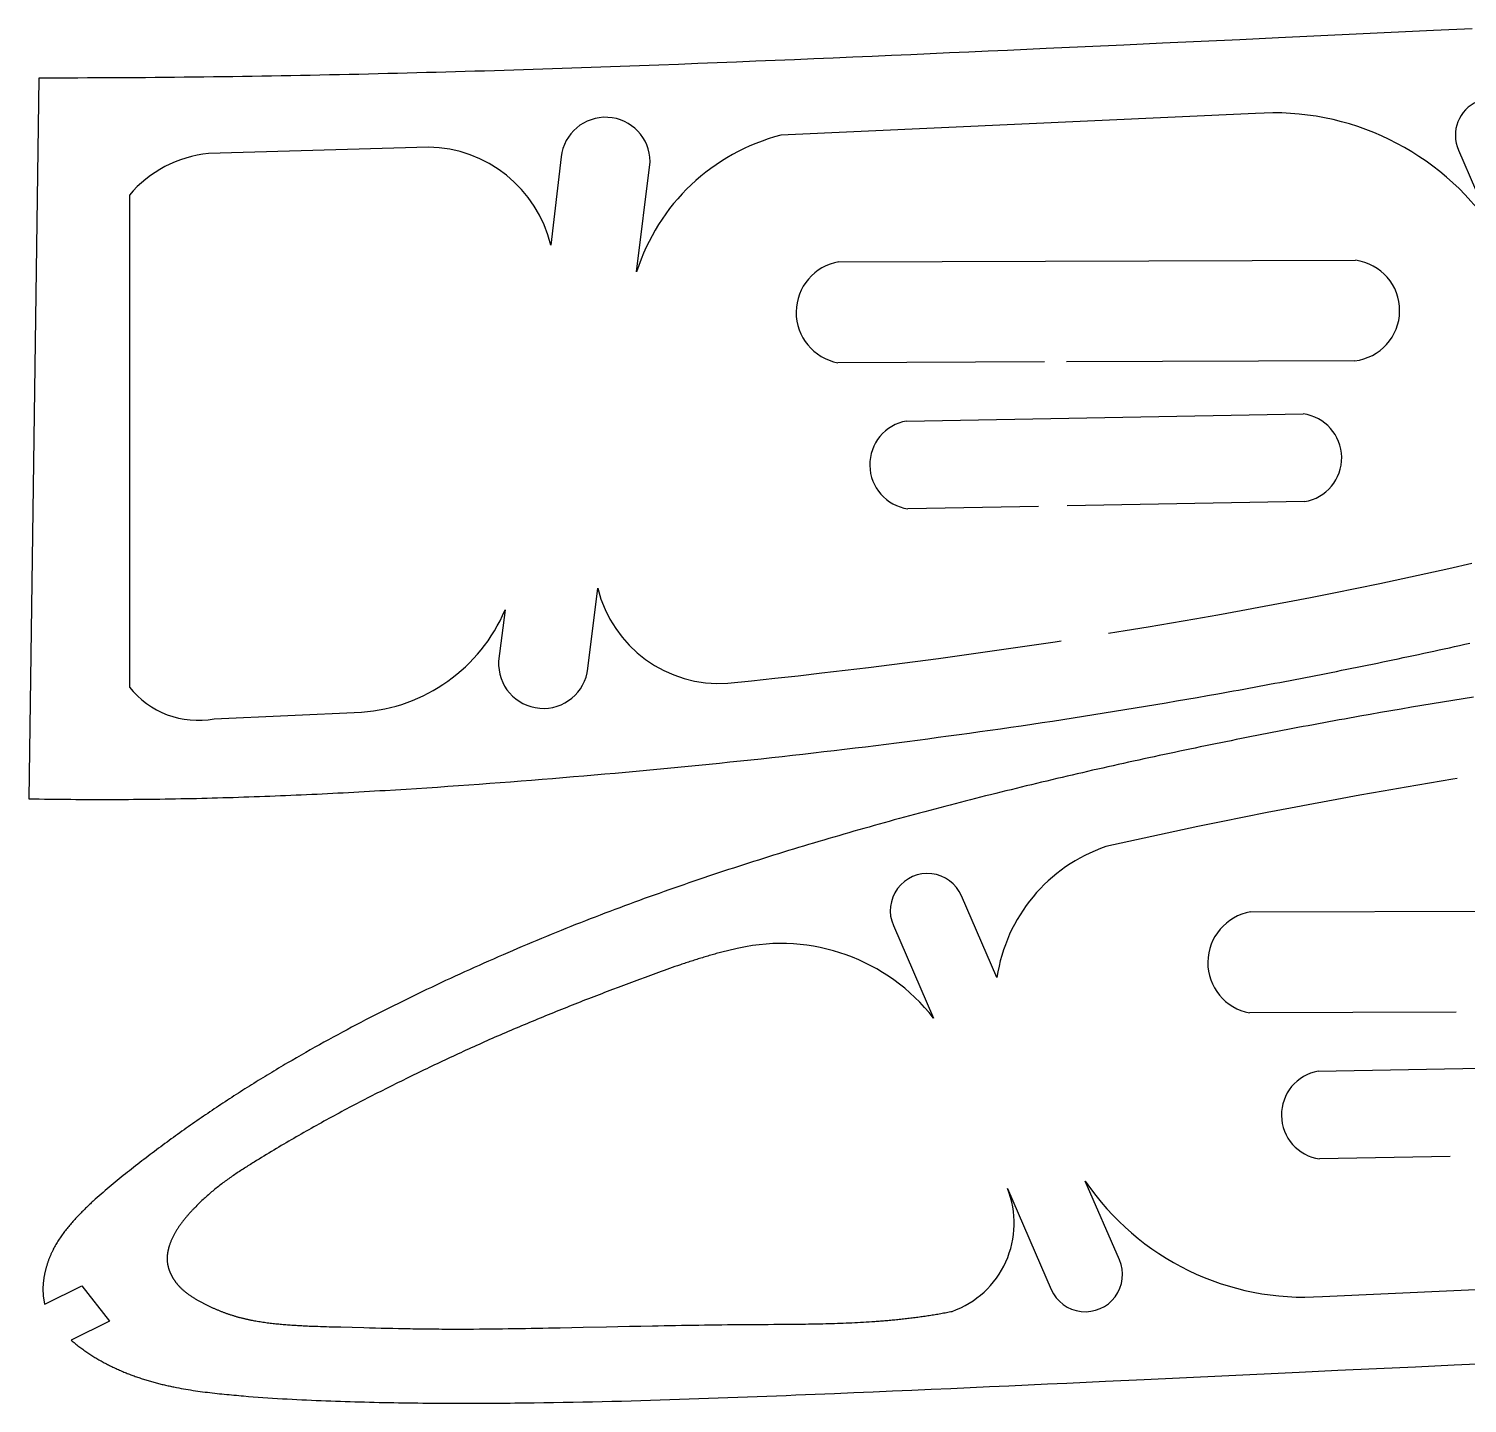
# Model space of a CAD drawing. Header units: millimetres. Extents: x 106 to 1096, y 85 to 181.
# Drawn here: x 774.5 to 871.3, y 85.2 to 177.6 of the extents above; entities that cross this region are included whole.
import ezdxf

# ---------------------------------------------------------------- set-up
doc = ezdxf.new("R2010")
doc.units = ezdxf.units.MM

msp = doc.modelspace()

# ---------------------------------------------------------------- linework, layer by layer
at = {"color": 40, "true_color": 0xffa600}
for p, q in [((829.031, 161.939), (863.789, 162.041)), ((842.867, 155.201), (828.965, 155.146)), ((863.723, 155.283), (844.337, 155.207)), ((833.583, 151.227), (860.263, 151.711)), ((842.443, 145.487), (833.673, 145.328)), ((860.354, 145.812), (844.393, 145.523)), ((856.725, 118.204), (891.482, 118.306)), ((870.561, 111.466), (856.658, 111.412)), ((861.276, 107.492), (887.957, 107.977)), ((870.137, 101.753), (861.367, 101.593))]:
    msp.add_line(p, q, dxfattribs=at)
at = {"color": 40, "linetype": 'Continuous', "lineweight": 25, "true_color": 0xffa600}
for points in [[(871.633, 177.616), (869.028, 177.493), (863.818, 177.248), (858.609, 177.002), (856.004, 176.88), (853.399, 176.759), (850.794, 176.638), (848.189, 176.517), (845.584, 176.398), (842.979, 176.279), (840.373, 176.161), (839.071, 176.102), (837.768, 176.044), (836.466, 175.986), (835.163, 175.928), (833.86, 175.871), (832.558, 175.814), (831.255, 175.757), (829.952, 175.701), (828.649, 175.645), (827.347, 175.59), (826.044, 175.536), (824.741, 175.482), (823.438, 175.428), (822.135, 175.376), (820.832, 175.324), (819.529, 175.273), (818.226, 175.223), (816.923, 175.173), (815.62, 175.125), (814.317, 175.077), (813.014, 175.031), (811.711, 174.985), (810.408, 174.941), (809.756, 174.919), (809.105, 174.898), (808.453, 174.876), (807.802, 174.855), (807.15, 174.835), (806.498, 174.814), (805.847, 174.794), (805.195, 174.775), (804.544, 174.755), (803.892, 174.736), (803.24, 174.718), (802.589, 174.699), (801.937, 174.681), (801.285, 174.664), (800.634, 174.646), (799.982, 174.629), (799.33, 174.613), (798.678, 174.596), (798.027, 174.581), (797.375, 174.565), (796.723, 174.55), (796.071, 174.535), (795.42, 174.521), (794.768, 174.507), (794.116, 174.494), (793.464, 174.48), (792.812, 174.468), (792.161, 174.455), (791.509, 174.444), (790.857, 174.432), (790.205, 174.421), (789.553, 174.411), (788.901, 174.401), (788.25, 174.391), (787.598, 174.382), (786.946, 174.373), (786.294, 174.365), (785.642, 174.357), (784.99, 174.35), (784.338, 174.343), (783.686, 174.337), (783.034, 174.331), (782.382, 174.326), (781.73, 174.321), (781.078, 174.317), (780.426, 174.313), (779.774, 174.31), (779.122, 174.307), (778.47, 174.305), (777.818, 174.303), (777.166, 174.302), (776.514, 174.301), (775.862, 174.301), (775.21, 174.302), (774.526, 125.822), (774.879, 125.815), (775.232, 125.809), (775.584, 125.803), (775.937, 125.798), (776.29, 125.794), (776.643, 125.789), (776.996, 125.786), (777.349, 125.783), (777.701, 125.78), (778.054, 125.778), (778.407, 125.776), (778.76, 125.775), (779.112, 125.774), (779.465, 125.774), (779.818, 125.775), (780.171, 125.775), (780.523, 125.777), (780.876, 125.778), (781.229, 125.78), (781.582, 125.783), (781.934, 125.786), (782.287, 125.79), (782.64, 125.794), (782.992, 125.798), (783.345, 125.803), (783.698, 125.808), (784.05, 125.814), (784.403, 125.82), (784.755, 125.827), (785.108, 125.834), (785.461, 125.842), (785.813, 125.849), (786.166, 125.858), (786.518, 125.867), (786.871, 125.876), (787.223, 125.885), (787.576, 125.895), (787.928, 125.906), (788.281, 125.916), (788.633, 125.928), (788.986, 125.939), (789.338, 125.951), (789.691, 125.963), (790.043, 125.976), (790.396, 125.989), (790.748, 126.003), (791.1, 126.017), (791.453, 126.031), (791.805, 126.045), (792.158, 126.06), (792.51, 126.076), (792.862, 126.091), (793.215, 126.107), (793.567, 126.124), (793.919, 126.14), (794.272, 126.157), (794.624, 126.175), (794.976, 126.192), (795.328, 126.21), (795.681, 126.229), (796.033, 126.247), (796.385, 126.266), (796.737, 126.286), (797.089, 126.305), (797.442, 126.325), (797.794, 126.346), (798.146, 126.366), (798.498, 126.387), (799.202, 126.43), (799.906, 126.473), (800.61, 126.518), (801.314, 126.564), (802.018, 126.611), (802.722, 126.659), (803.426, 126.708), (804.13, 126.759), (804.833, 126.81), (805.537, 126.862), (806.241, 126.915), (806.944, 126.969), (807.647, 127.023), (808.351, 127.079), (809.054, 127.135), (809.757, 127.193), (810.46, 127.25), (811.163, 127.309), (811.866, 127.369), (812.569, 127.429), (813.272, 127.491), (813.975, 127.553), (814.677, 127.616), (815.38, 127.679), (816.082, 127.744), (816.785, 127.81), (817.487, 127.876), (818.189, 127.944), (818.891, 128.012), (819.593, 128.081), (820.295, 128.152), (820.997, 128.223), (821.699, 128.295), (822.4, 128.368), (823.102, 128.442), (823.803, 128.517), (824.505, 128.593), (825.206, 128.67), (825.907, 128.748), (826.608, 128.827), (827.309, 128.908), (828.009, 128.989), (828.71, 129.071), (829.41, 129.154), (830.111, 129.239), (830.811, 129.324), (831.511, 129.411), (832.211, 129.498), (832.911, 129.587), (833.61, 129.677), (834.31, 129.768), (835.009, 129.86), (835.709, 129.953), (836.408, 130.047), (837.107, 130.142), (837.806, 130.238), (838.504, 130.336), (839.203, 130.434), (839.901, 130.534), (840.6, 130.634), (841.298, 130.736), (841.996, 130.839), (842.693, 130.943), (843.391, 131.048), (844.088, 131.155), (844.785, 131.262), (845.483, 131.371), (846.179, 131.48), (846.876, 131.591), (847.573, 131.703), (848.269, 131.816), (848.965, 131.93), (849.661, 132.045), (850.357, 132.162), (851.052, 132.28), (851.748, 132.398), (852.443, 132.518), (853.138, 132.639), (853.833, 132.762), (854.527, 132.885), (854.874, 132.947), (855.221, 133.01), (855.569, 133.073), (855.916, 133.136), (856.263, 133.199), (856.609, 133.263), (856.956, 133.327), (857.303, 133.391), (857.65, 133.455), (857.997, 133.52), (858.343, 133.585), (858.69, 133.651), (859.036, 133.717), (859.383, 133.783), (859.729, 133.849), (860.076, 133.916), (860.422, 133.982), (860.768, 134.05), (861.115, 134.117), (861.461, 134.185), (861.807, 134.253), (862.153, 134.322), (862.499, 134.391), (862.845, 134.46), (863.191, 134.529), (863.536, 134.599), (863.882, 134.669), (864.228, 134.739), (864.573, 134.81), (864.919, 134.88), (865.264, 134.952), (865.61, 135.023), (865.955, 135.095), (866.3, 135.167), (866.646, 135.24), (866.991, 135.313), (867.336, 135.386), (867.681, 135.459), (868.026, 135.533), (868.371, 135.607), (868.715, 135.682), (869.06, 135.756), (869.405, 135.832), (869.749, 135.907), (870.094, 135.983), (870.438, 136.059), (870.783, 136.136), (871.127, 136.212), (871.471, 136.29)], [(871.724, 132.665), (871.027, 132.553), (870.331, 132.44), (869.635, 132.326), (868.939, 132.211), (868.243, 132.094), (867.548, 131.976), (866.852, 131.858), (866.157, 131.738), (865.462, 131.617), (864.767, 131.494), (864.073, 131.371), (863.726, 131.309), (863.379, 131.246), (863.032, 131.183), (862.684, 131.12), (862.337, 131.057), (861.991, 130.993), (861.644, 130.929), (861.297, 130.865), (860.95, 130.801), (860.603, 130.736), (860.257, 130.671), (859.91, 130.605), (859.564, 130.539), (859.217, 130.473), (858.871, 130.407), (858.524, 130.34), (858.178, 130.273), (857.832, 130.206), (857.485, 130.139), (857.139, 130.071), (856.793, 130.003), (856.447, 129.934), (856.101, 129.865), (855.755, 129.796), (855.409, 129.727), (855.064, 129.657), (854.718, 129.587), (854.372, 129.517), (854.027, 129.446), (853.681, 129.376), (853.336, 129.304), (852.99, 129.233), (852.645, 129.161), (852.3, 129.089), (851.954, 129.016), (851.609, 128.943), (851.264, 128.87), (850.919, 128.797), (850.574, 128.723), (850.229, 128.649), (849.885, 128.574), (849.54, 128.499), (849.195, 128.424), (848.851, 128.349), (848.506, 128.273), (848.162, 128.197), (847.817, 128.12), (847.473, 128.044), (847.129, 127.966), (846.785, 127.889), (846.441, 127.811), (846.097, 127.733), (845.753, 127.654), (845.409, 127.575), (845.065, 127.496), (844.722, 127.416), (844.378, 127.336), (844.035, 127.256), (843.691, 127.175), (843.348, 127.094), (843.005, 127.013), (842.662, 126.931), (842.319, 126.849), (841.976, 126.766), (841.633, 126.683), (841.29, 126.6), (840.947, 126.517), (840.605, 126.432), (840.262, 126.348), (839.92, 126.263), (839.578, 126.178), (839.235, 126.093), (838.893, 126.007), (838.551, 125.92), (838.209, 125.834), (837.868, 125.747), (837.526, 125.659), (837.184, 125.571), (836.843, 125.483), (836.501, 125.394), (836.16, 125.305), (835.819, 125.216), (835.478, 125.126), (835.137, 125.036), (834.796, 124.945), (834.455, 124.854), (834.114, 124.763), (833.774, 124.671), (833.433, 124.578), (833.093, 124.485), (832.753, 124.392), (832.413, 124.299), (832.073, 124.205), (831.733, 124.11), (831.393, 124.015), (831.054, 123.92), (830.714, 123.824), (830.375, 123.727), (830.036, 123.631), (829.697, 123.533), (829.358, 123.436), (829.019, 123.337), (828.68, 123.239), (828.342, 123.14), (828.004, 123.04), (827.665, 122.94), (827.327, 122.839), (826.989, 122.738), (826.651, 122.637), (826.314, 122.535), (825.976, 122.432), (825.639, 122.329), (825.302, 122.225), (824.965, 122.121), (824.628, 122.017), (824.291, 121.912), (823.955, 121.806), (823.618, 121.7), (823.282, 121.593), (822.946, 121.486), (822.61, 121.378), (822.274, 121.27), (821.939, 121.161), (821.603, 121.052), (821.268, 120.942), (820.933, 120.831), (820.598, 120.72), (820.264, 120.608), (819.929, 120.496), (819.595, 120.383), (819.261, 120.269), (818.927, 120.155), (818.594, 120.041), (818.26, 119.925), (817.927, 119.809), (817.594, 119.693), (817.261, 119.575), (816.929, 119.458), (816.597, 119.339), (816.265, 119.22), (815.933, 119.1), (815.601, 118.98), (815.27, 118.859), (814.939, 118.737), (814.608, 118.614), (814.278, 118.491), (813.947, 118.367), (813.617, 118.243), (813.288, 118.117), (812.958, 117.991), (812.629, 117.865), (812.3, 117.737), (811.972, 117.609), (811.643, 117.48), (811.315, 117.351), (810.987, 117.22), (810.66, 117.089), (810.333, 116.958), (810.006, 116.825), (809.679, 116.692), (809.353, 116.558), (809.027, 116.424), (808.701, 116.288), (808.375, 116.152), (808.05, 116.016), (807.725, 115.878), (807.401, 115.74), (807.076, 115.601), (806.752, 115.462), (806.429, 115.321), (806.105, 115.181), (805.782, 115.039), (805.459, 114.896), (805.137, 114.753), (804.815, 114.61), (804.493, 114.465), (804.171, 114.32), (803.85, 114.174), (803.529, 114.027), (803.209, 113.88), (802.888, 113.732), (802.568, 113.584), (802.249, 113.434), (801.93, 113.284), (801.611, 113.133), (801.292, 112.982), (800.974, 112.829), (800.656, 112.676), (800.338, 112.523), (800.021, 112.368), (799.704, 112.213), (799.388, 112.057), (799.072, 111.9), (798.756, 111.742), (798.441, 111.584), (798.126, 111.424), (797.812, 111.264), (797.498, 111.103), (797.185, 110.941), (796.872, 110.778), (796.559, 110.615), (796.247, 110.45), (795.936, 110.285), (795.625, 110.118), (795.314, 109.951), (795.004, 109.783), (794.694, 109.613), (794.385, 109.443), (794.077, 109.272), (793.769, 109.1), (793.461, 108.927), (793.155, 108.753), (792.848, 108.578), (792.542, 108.401), (792.237, 108.224), (791.933, 108.046), (791.781, 107.957), (791.629, 107.867), (791.477, 107.777), (791.325, 107.687), (791.174, 107.596), (791.023, 107.505), (790.871, 107.414), (790.72, 107.323), (790.57, 107.231), (790.419, 107.14), (790.268, 107.048), (790.118, 106.955), (789.968, 106.863), (789.818, 106.77), (789.668, 106.677), (789.518, 106.583), (789.369, 106.489), (789.22, 106.396), (789.07, 106.301), (788.921, 106.207), (788.773, 106.112), (788.624, 106.017), (788.476, 105.922), (788.327, 105.826), (788.179, 105.73), (788.031, 105.634), (787.884, 105.538), (787.736, 105.441), (787.589, 105.345), (787.442, 105.247), (787.295, 105.15), (787.148, 105.052), (787.001, 104.954), (786.855, 104.856), (786.709, 104.757), (786.563, 104.659), (786.417, 104.56), (786.271, 104.46), (786.126, 104.361), (785.981, 104.261), (785.836, 104.16), (785.691, 104.06), (785.547, 103.959), (785.402, 103.858), (785.258, 103.757), (785.114, 103.655), (784.97, 103.553), (784.827, 103.451), (784.683, 103.349), (784.54, 103.246), (784.397, 103.143), (784.254, 103.04), (784.112, 102.936), (783.969, 102.832), (783.827, 102.728), (783.685, 102.624), (783.543, 102.519), (783.402, 102.414), (783.26, 102.309), (783.119, 102.203), (782.978, 102.097), (782.837, 101.991), (782.696, 101.884), (782.556, 101.778), (782.416, 101.671), (782.276, 101.563), (782.136, 101.455), (781.996, 101.347), (781.857, 101.239), (781.717, 101.131), (781.578, 101.022), (781.439, 100.912), (781.301, 100.803), (781.162, 100.693), (781.024, 100.583), (780.886, 100.473), (780.748, 100.362), (780.61, 100.251), (780.473, 100.139), (780.336, 100.027), (780.199, 99.915), (780.063, 99.802), (779.927, 99.689), (779.792, 99.575), (779.657, 99.46), (779.523, 99.345), (779.39, 99.229), (779.257, 99.113), (779.125, 98.996), (778.994, 98.877), (778.929, 98.818), (778.864, 98.759), (778.799, 98.699), (778.734, 98.639), (778.67, 98.579), (778.606, 98.518), (778.542, 98.457), (778.478, 98.397), (778.415, 98.335), (778.352, 98.274), (778.289, 98.212), (778.226, 98.15), (778.164, 98.088), (778.102, 98.026), (778.041, 97.963), (777.979, 97.9), (777.918, 97.837), (777.857, 97.773), (777.797, 97.71), (777.737, 97.645), (777.677, 97.581), (777.618, 97.516), (777.559, 97.451), (777.5, 97.386), (777.442, 97.32), (777.384, 97.254), (777.326, 97.187), (777.27, 97.12), (777.213, 97.053), (777.157, 96.985), (777.102, 96.917), (777.047, 96.848), (776.993, 96.779), (776.939, 96.709), (776.886, 96.639), (776.834, 96.568), (776.782, 96.497), (776.731, 96.425), (776.681, 96.352), (776.631, 96.279), (776.582, 96.205), (776.534, 96.131), (776.487, 96.056), (776.44, 95.98), (776.394, 95.904), (776.349, 95.827), (776.305, 95.749), (776.262, 95.671), (776.219, 95.592), (776.178, 95.512), (776.158, 95.472), (776.137, 95.431), (776.117, 95.391), (776.098, 95.35), (776.078, 95.309), (776.059, 95.267), (776.04, 95.226), (776.021, 95.184), (776.003, 95.143), (775.985, 95.101), (775.967, 95.058), (775.949, 95.016), (775.931, 94.973), (775.914, 94.931), (775.897, 94.888), (775.881, 94.845), (775.864, 94.802), (775.848, 94.758), (775.833, 94.715), (775.817, 94.671), (775.802, 94.627), (775.787, 94.583), (775.772, 94.539), (775.758, 94.495), (775.744, 94.451), (775.731, 94.406), (775.717, 94.362), (775.704, 94.317), (775.692, 94.273), (775.679, 94.228), (775.667, 94.183), (775.656, 94.138), (775.644, 94.093), (775.633, 94.048), (775.623, 94.003), (775.612, 93.958), (775.602, 93.912), (775.593, 93.867), (775.583, 93.822), (775.575, 93.776), (775.566, 93.731), (775.558, 93.685), (775.55, 93.64), (775.543, 93.594), (775.536, 93.549), (775.529, 93.503), (775.523, 93.457), (775.517, 93.412), (775.512, 93.366), (775.507, 93.321), (775.502, 93.275), (775.498, 93.23), (775.494, 93.184), (775.491, 93.139), (775.488, 93.093), (775.485, 93.048), (775.483, 93.003), (775.481, 92.957), (775.48, 92.912), (775.479, 92.867), (775.479, 92.822), (775.479, 92.777), (775.48, 92.732), (775.481, 92.687), (775.482, 92.642), (775.484, 92.597), (775.486, 92.553), (775.489, 92.508), (775.493, 92.464), (775.496, 92.419), (775.501, 92.375), (775.505, 92.331), (775.511, 92.287), (775.516, 92.243), (775.522, 92.199), (775.529, 92.156), (775.536, 92.112), (775.544, 92.069), (775.552, 92.026), (775.561, 91.983), (775.57, 91.94), (775.58, 91.898), (775.59, 91.855), (775.601, 91.813)], [(775.601, 91.813), (778.101, 93.066), (779.947, 90.68), (777.382, 89.395), (777.445, 89.341), (777.509, 89.289), (777.573, 89.236), (777.636, 89.184), (777.701, 89.133), (777.765, 89.082), (777.83, 89.031), (777.895, 88.981), (777.96, 88.932), (778.026, 88.883), (778.091, 88.834), (778.157, 88.786), (778.224, 88.739), (778.29, 88.692), (778.357, 88.645), (778.424, 88.599), (778.491, 88.553), (778.559, 88.508), (778.626, 88.463), (778.694, 88.419), (778.763, 88.375), (778.831, 88.332), (778.9, 88.289), (778.969, 88.246), (779.039, 88.204), (779.108, 88.162), (779.178, 88.121), (779.248, 88.08), (779.318, 88.04), (779.389, 88), (779.46, 87.961), (779.531, 87.922), (779.602, 87.883), (779.674, 87.845), (779.746, 87.807), (779.818, 87.77), (779.891, 87.733), (779.963, 87.696), (780.036, 87.66), (780.109, 87.624), (780.183, 87.589), (780.256, 87.554), (780.33, 87.519), (780.404, 87.485), (780.478, 87.451), (780.553, 87.418), (780.627, 87.385), (780.702, 87.353), (780.777, 87.32), (780.852, 87.289), (780.928, 87.257), (781.003, 87.226), (781.079, 87.196), (781.155, 87.166), (781.231, 87.136), (781.307, 87.106), (781.384, 87.077), (781.461, 87.049), (781.537, 87.02), (781.614, 86.992), (781.691, 86.965), (781.769, 86.938), (781.846, 86.911), (781.924, 86.884), (782.001, 86.858), (782.079, 86.832), (782.157, 86.807), (782.235, 86.782), (782.313, 86.757), (782.391, 86.733), (782.47, 86.709), (782.548, 86.686), (782.627, 86.662), (782.705, 86.64), (782.784, 86.617), (782.863, 86.595), (782.942, 86.573), (783.021, 86.551), (783.1, 86.53), (783.179, 86.51), (783.258, 86.489), (783.337, 86.469), (783.417, 86.449), (783.496, 86.43), (783.576, 86.41), (783.655, 86.392), (783.735, 86.373), (783.814, 86.355), (783.894, 86.337), (783.974, 86.319), (784.054, 86.302), (784.133, 86.285), (784.213, 86.269), (784.293, 86.252), (784.373, 86.236), (784.453, 86.22), (784.613, 86.189), (784.774, 86.16), (784.934, 86.131), (785.095, 86.103), (785.256, 86.076), (785.417, 86.05), (785.578, 86.026), (785.739, 86.001), (785.901, 85.978), (786.062, 85.956), (786.224, 85.934), (786.386, 85.913), (786.547, 85.893), (786.709, 85.873), (786.871, 85.854), (787.033, 85.836), (787.196, 85.818), (787.358, 85.801), (787.52, 85.784), (787.682, 85.768), (787.845, 85.752), (788.007, 85.736), (788.17, 85.721), (788.332, 85.706), (788.495, 85.692), (788.657, 85.678), (788.82, 85.664), (788.982, 85.65), (789.307, 85.623), (789.632, 85.598), (789.958, 85.574), (790.283, 85.55), (790.608, 85.528), (790.933, 85.506), (791.259, 85.486), (791.584, 85.466), (791.91, 85.447), (792.235, 85.43), (792.561, 85.412), (792.886, 85.396), (793.212, 85.381), (793.537, 85.366), (793.863, 85.352), (794.189, 85.338), (794.514, 85.325), (794.84, 85.313), (795.166, 85.301), (795.492, 85.29), (795.817, 85.279), (796.143, 85.269), (796.469, 85.26), (796.795, 85.25), (797.121, 85.242), (797.446, 85.233), (797.772, 85.226), (798.098, 85.218), (798.424, 85.212), (798.75, 85.205), (799.076, 85.199), (799.402, 85.194), (799.728, 85.189), (800.054, 85.184), (800.38, 85.18), (800.706, 85.176), (801.032, 85.173), (801.358, 85.17), (801.684, 85.167), (802.01, 85.165), (802.336, 85.163), (802.662, 85.162), (802.988, 85.16), (803.314, 85.16), (803.64, 85.159), (803.966, 85.159), (804.292, 85.16), (804.618, 85.16), (804.944, 85.161), (805.27, 85.162), (805.596, 85.164), (805.922, 85.166), (806.248, 85.168), (806.574, 85.171), (806.9, 85.174), (807.226, 85.177), (807.878, 85.184), (808.53, 85.192), (809.182, 85.201), (809.834, 85.211), (810.486, 85.223), (811.138, 85.235), (811.789, 85.248), (812.441, 85.262), (813.093, 85.277), (813.745, 85.293), (814.397, 85.309), (815.048, 85.327), (815.7, 85.345), (816.352, 85.364), (817.003, 85.383), (817.655, 85.403), (818.307, 85.424), (818.958, 85.446), (819.61, 85.468), (820.261, 85.49), (820.913, 85.513), (821.565, 85.537), (822.216, 85.561), (822.868, 85.586), (823.519, 85.611), (824.171, 85.636), (824.822, 85.662), (825.474, 85.688), (826.125, 85.714), (827.428, 85.767), (828.731, 85.821), (830.034, 85.876), (831.336, 85.932), (832.639, 85.988), (833.942, 86.045), (835.244, 86.103), (836.547, 86.161), (837.849, 86.219), (839.152, 86.278), (840.455, 86.338), (841.757, 86.398), (843.06, 86.458), (844.362, 86.519), (846.967, 86.64), (849.572, 86.763), (854.782, 87.008), (859.991, 87.253), (862.596, 87.376), (865.201, 87.497), (867.806, 87.618), (870.411, 87.739), (873.016, 87.858)]]:
    msp.add_lwpolyline(points, dxfattribs=at)
for points in [[(875.289, 171.437, 1), (870.703, 169.447), (872.996, 164.162, 0.266715), (857.045, 171.918), (825.126, 170.458, 0.258198), (815.42, 161.27), (816.331, 168.675, 0.941893), (810.342, 169), (809.649, 163.058, 0.341861), (801.411, 169.658), (786.613, 169.218, 0.194824), (781.294, 166.428), (781.294, 133.336, 0.276125), (786.988, 131.188), (796.916, 131.648, 0.281292), (806.568, 138.518), (806.137, 135.084, 0.97632), (812.137, 134.593), (812.801, 139.988, 0.364187), (821.565, 133.588), (823.141, 133.753), (824.717, 133.923), (826.293, 134.099), (827.868, 134.28), (829.442, 134.466), (831.015, 134.658), (832.588, 134.855), (834.161, 135.057), (835.732, 135.265), (837.303, 135.478), (838.873, 135.697), (840.442, 135.922), (842.011, 136.152), (843.578, 136.387), (843.978, 136.448)], [(847.169, 136.949), (848.276, 137.128), (849.84, 137.386), (851.403, 137.65), (852.965, 137.92), (854.526, 138.195), (856.086, 138.477), (857.645, 138.766), (859.203, 139.06), (860.759, 139.361), (862.314, 139.669), (863.868, 139.983), (865.42, 140.304), (866.971, 140.632), (868.52, 140.967), (870.068, 141.309), (871.615, 141.658, 0.281057)], [(870.625, 127.177), (870.324, 127.128), (868.76, 126.87), (867.197, 126.606), (865.635, 126.336), (864.074, 126.061), (862.514, 125.779), (860.955, 125.49), (859.397, 125.196), (857.841, 124.895), (856.286, 124.587), (854.732, 124.273), (853.18, 123.952), (851.629, 123.624), (850.08, 123.289), (848.532, 122.947), (846.985, 122.598, 0.281057), (839.659, 113.793), (837.275, 119.288, 1), (832.688, 117.298), (835.391, 111.069, 0.28931), (822.284, 115.773), (822.189, 115.752), (822.094, 115.731), (821.999, 115.709), (821.904, 115.688), (821.809, 115.665), (821.715, 115.643), (821.62, 115.62), (821.526, 115.597), (821.432, 115.573), (821.337, 115.549), (821.243, 115.525), (821.149, 115.501), (821.055, 115.476), (820.961, 115.451), (820.867, 115.426), (820.774, 115.401), (820.68, 115.375), (820.587, 115.349), (820.493, 115.322), (820.4, 115.296), (820.306, 115.269), (820.213, 115.242), (820.12, 115.215), (820.027, 115.187), (819.934, 115.159), (819.841, 115.131), (819.748, 115.103), (819.655, 115.075), (819.563, 115.046), (819.47, 115.017), (819.377, 114.988), (819.285, 114.959), (819.192, 114.929), (819.1, 114.899), (819.008, 114.869), (818.915, 114.839), (818.823, 114.809), (818.731, 114.779), (818.639, 114.748), (818.547, 114.717), (818.455, 114.686), (818.363, 114.655), (818.179, 114.592), (817.995, 114.529), (817.812, 114.465), (817.628, 114.401), (817.445, 114.336), (817.262, 114.271), (817.08, 114.205), (816.897, 114.139), (816.714, 114.073), (816.532, 114.006), (816.349, 113.939), (816.167, 113.872), (815.985, 113.805), (815.621, 113.669), (815.257, 113.534), (814.893, 113.397), (814.529, 113.261), (814.166, 113.124), (813.802, 112.986), (813.439, 112.848), (813.258, 112.778), (813.077, 112.709), (812.895, 112.639), (812.714, 112.569), (812.533, 112.499), (812.352, 112.429), (812.171, 112.359), (811.99, 112.288), (811.809, 112.217), (811.628, 112.146), (811.448, 112.075), (811.267, 112.004), (811.086, 111.933), (810.906, 111.861), (810.725, 111.789), (810.545, 111.717), (810.365, 111.645), (810.184, 111.573), (810.004, 111.5), (809.824, 111.428), (809.644, 111.355), (809.464, 111.282), (809.284, 111.208), (809.104, 111.135), (808.925, 111.061), (808.745, 110.988), (808.565, 110.914), (808.386, 110.839), (808.206, 110.765), (808.027, 110.69), (807.848, 110.615), (807.669, 110.54), (807.49, 110.465), (807.311, 110.389), (807.132, 110.313), (806.953, 110.237), (806.775, 110.161), (806.597, 110.084), (806.418, 110.007), (806.24, 109.929), (806.062, 109.852), (805.884, 109.774), (805.706, 109.695), (805.529, 109.617), (805.351, 109.538), (805.174, 109.459), (804.997, 109.38), (804.819, 109.3), (804.642, 109.22), (804.465, 109.14), (804.288, 109.06), (804.112, 108.98), (803.935, 108.899), (803.758, 108.818), (803.582, 108.737), (803.406, 108.656), (803.229, 108.574), (803.053, 108.492), (802.877, 108.41), (802.701, 108.328), (802.525, 108.246), (802.349, 108.163), (802.174, 108.08), (801.998, 107.997), (801.823, 107.914), (801.647, 107.83), (801.472, 107.747), (801.297, 107.663), (801.122, 107.579), (800.947, 107.494), (800.772, 107.41), (800.597, 107.325), (800.423, 107.24), (800.248, 107.155), (800.074, 107.07), (799.899, 106.984), (799.725, 106.898), (799.551, 106.812), (799.377, 106.726), (799.203, 106.639), (799.029, 106.553), (798.855, 106.466), (798.682, 106.379), (798.508, 106.291), (798.335, 106.204), (798.162, 106.116), (797.988, 106.028), (797.815, 105.94), (797.642, 105.852), (797.469, 105.763), (797.297, 105.674), (797.124, 105.585), (796.952, 105.496), (796.779, 105.406), (796.607, 105.317), (796.435, 105.227), (796.263, 105.136), (796.091, 105.046), (795.919, 104.955), (795.748, 104.864), (795.577, 104.772), (795.405, 104.681), (795.234, 104.588), (795.064, 104.496), (794.893, 104.403), (794.722, 104.31), (794.552, 104.217), (794.382, 104.123), (794.212, 104.029), (794.042, 103.935), (793.873, 103.84), (793.703, 103.746), (793.534, 103.65), (793.365, 103.555), (793.196, 103.459), (793.027, 103.363), (792.858, 103.267), (792.69, 103.17), (792.521, 103.073), (792.353, 102.976), (792.185, 102.878), (792.017, 102.781), (791.85, 102.682), (791.682, 102.584), (791.515, 102.486), (791.348, 102.387), (791.181, 102.288), (791.014, 102.188), (790.847, 102.089), (790.681, 101.989), (790.514, 101.888), (790.348, 101.788), (790.182, 101.687), (790.016, 101.586), (789.851, 101.484), (789.686, 101.382), (789.603, 101.331), (789.521, 101.279), (789.439, 101.228), (789.356, 101.176), (789.274, 101.124), (789.192, 101.072), (789.111, 101.02), (789.029, 100.967), (788.947, 100.914), (788.866, 100.861), (788.784, 100.808), (788.703, 100.755), (788.622, 100.701), (788.541, 100.648), (788.46, 100.593), (788.38, 100.539), (788.3, 100.484), (788.219, 100.429), (788.14, 100.374), (788.06, 100.318), (787.98, 100.263), (787.901, 100.206), (787.822, 100.149), (787.744, 100.092), (787.666, 100.035), (787.588, 99.977), (787.51, 99.919), (787.433, 99.86), (787.356, 99.8), (787.279, 99.741), (787.203, 99.68), (787.128, 99.62), (787.052, 99.558), (786.977, 99.497), (786.903, 99.434), (786.829, 99.372), (786.755, 99.309), (786.681, 99.245), (786.608, 99.181), (786.536, 99.117), (786.464, 99.052), (786.392, 98.986), (786.32, 98.921), (786.249, 98.854), (786.178, 98.788), (786.107, 98.721), (786.037, 98.653), (785.967, 98.586), (785.898, 98.518), (785.829, 98.449), (785.76, 98.38), (785.692, 98.311), (785.658, 98.276), (785.624, 98.241), (785.591, 98.206), (785.557, 98.17), (785.524, 98.135), (785.49, 98.1), (785.457, 98.064), (785.424, 98.028), (785.391, 97.992), (785.359, 97.956), (785.326, 97.92), (785.294, 97.884), (785.262, 97.847), (785.23, 97.811), (785.198, 97.774), (785.166, 97.737), (785.135, 97.7), (785.103, 97.663), (785.072, 97.625), (785.041, 97.588), (785.011, 97.55), (784.98, 97.512), (784.95, 97.474), (784.92, 97.436), (784.89, 97.398), (784.861, 97.359), (784.831, 97.32), (784.802, 97.282), (784.773, 97.242), (784.745, 97.203), (784.716, 97.164), (784.688, 97.124), (784.66, 97.084), (784.632, 97.044), (784.605, 97.004), (784.578, 96.963), (784.551, 96.923), (784.525, 96.882), (784.498, 96.841), (784.472, 96.799), (784.447, 96.758), (784.422, 96.716), (784.397, 96.674), (784.372, 96.632), (784.348, 96.59), (784.324, 96.547), (784.301, 96.505), (784.278, 96.462), (784.255, 96.418), (784.233, 96.375), (784.212, 96.331), (784.19, 96.288), (784.17, 96.243), (784.149, 96.199), (784.13, 96.155), (784.11, 96.11), (784.091, 96.065), (784.073, 96.02), (784.055, 95.974), (784.038, 95.929), (784.022, 95.883), (784.006, 95.837), (783.99, 95.791), (783.975, 95.744), (783.961, 95.697), (783.954, 95.674), (783.947, 95.65), (783.94, 95.627), (783.934, 95.603), (783.928, 95.579), (783.922, 95.556), (783.916, 95.532), (783.91, 95.508), (783.904, 95.484), (783.899, 95.46), (783.894, 95.436), (783.889, 95.412), (783.884, 95.388), (783.879, 95.364), (783.875, 95.34), (783.871, 95.316), (783.867, 95.292), (783.863, 95.268), (783.859, 95.244), (783.856, 95.22), (783.853, 95.195), (783.85, 95.171), (783.847, 95.147), (783.845, 95.123), (783.842, 95.098), (783.84, 95.074), (783.838, 95.05), (783.837, 95.025), (783.836, 95.001), (783.835, 94.977), (783.834, 94.953), (783.833, 94.928), (783.833, 94.904), (783.833, 94.88), (783.833, 94.855), (783.834, 94.831), (783.834, 94.807), (783.835, 94.782), (783.837, 94.758), (783.838, 94.734), (783.84, 94.71), (783.842, 94.685), (783.845, 94.661), (783.847, 94.637), (783.85, 94.613), (783.854, 94.589), (783.857, 94.565), (783.861, 94.541), (783.865, 94.516), (783.869, 94.492), (783.874, 94.468), (783.878, 94.444), (783.883, 94.421), (783.889, 94.397), (783.894, 94.373), (783.9, 94.349), (783.906, 94.325), (783.912, 94.302), (783.919, 94.278), (783.925, 94.254), (783.932, 94.231), (783.94, 94.207), (783.947, 94.184), (783.955, 94.16), (783.963, 94.137), (783.971, 94.114), (783.979, 94.09), (783.988, 94.067), (783.996, 94.044), (784.005, 94.021), (784.015, 93.998), (784.024, 93.975), (784.034, 93.952), (784.043, 93.929), (784.053, 93.907), (784.064, 93.884), (784.074, 93.862), (784.085, 93.839), (784.095, 93.817), (784.106, 93.794), (784.118, 93.772), (784.129, 93.75), (784.141, 93.728), (784.152, 93.706), (784.164, 93.684), (784.177, 93.662), (784.189, 93.641), (784.201, 93.619), (784.214, 93.598), (784.227, 93.576), (784.24, 93.555), (784.253, 93.534), (784.266, 93.513), (784.28, 93.492), (784.293, 93.471), (784.307, 93.45), (784.321, 93.429), (784.335, 93.409), (784.35, 93.388), (784.364, 93.368), (784.379, 93.348), (784.393, 93.328), (784.408, 93.308), (784.423, 93.288), (784.438, 93.268), (784.454, 93.249), (784.469, 93.229), (784.485, 93.21), (784.5, 93.191), (784.516, 93.172), (784.532, 93.153), (784.548, 93.134), (784.564, 93.115), (784.58, 93.097), (784.597, 93.078), (784.613, 93.06), (784.63, 93.042), (784.647, 93.024), (784.664, 93.006), (784.681, 92.989), (784.698, 92.971), (784.715, 92.954), (784.75, 92.919), (784.785, 92.885), (784.82, 92.852), (784.856, 92.819), (784.892, 92.786), (784.929, 92.754), (784.966, 92.723), (785.003, 92.692), (785.041, 92.661), (785.079, 92.63), (785.117, 92.6), (785.155, 92.571), (785.194, 92.542), (785.233, 92.513), (785.273, 92.484), (785.312, 92.456), (785.352, 92.428), (785.392, 92.401), (785.432, 92.374), (785.472, 92.347), (785.513, 92.32), (785.554, 92.293), (785.595, 92.267), (785.636, 92.241), (785.677, 92.216), (785.718, 92.19), (785.76, 92.165), (785.801, 92.14), (785.843, 92.115), (785.885, 92.091), (785.927, 92.067), (785.969, 92.043), (786.012, 92.019), (786.054, 91.995), (786.097, 91.972), (786.14, 91.949), (786.183, 91.926), (786.226, 91.903), (786.269, 91.881), (786.312, 91.858), (786.355, 91.836), (786.399, 91.814), (786.442, 91.793), (786.486, 91.771), (786.529, 91.75), (786.573, 91.729), (786.617, 91.708), (786.661, 91.687), (786.705, 91.666), (786.749, 91.646), (786.793, 91.625), (786.838, 91.605), (786.882, 91.585), (786.927, 91.565), (786.971, 91.546), (787.016, 91.526), (787.06, 91.507), (787.105, 91.488), (787.15, 91.469), (787.195, 91.45), (787.24, 91.431), (787.285, 91.413), (787.33, 91.394), (787.375, 91.376), (787.42, 91.358), (787.465, 91.34), (787.51, 91.323), (787.556, 91.305), (787.601, 91.288), (787.647, 91.271), (787.692, 91.254), (787.738, 91.237), (787.784, 91.221), (787.83, 91.204), (787.875, 91.188), (787.921, 91.172), (787.967, 91.156), (788.013, 91.141), (788.059, 91.125), (788.106, 91.11), (788.152, 91.095), (788.198, 91.08), (788.244, 91.066), (788.291, 91.051), (788.337, 91.037), (788.384, 91.023), (788.43, 91.009), (788.477, 90.996), (788.523, 90.982), (788.57, 90.969), (788.617, 90.956), (788.664, 90.943), (788.711, 90.931), (788.758, 90.918), (788.805, 90.906), (788.852, 90.894), (788.899, 90.883), (788.946, 90.871), (788.993, 90.86), (789.04, 90.848), (789.088, 90.837), (789.135, 90.827), (789.182, 90.816), (789.23, 90.806), (789.277, 90.795), (789.325, 90.785), (789.372, 90.775), (789.42, 90.766), (789.467, 90.756), (789.515, 90.747), (789.563, 90.737), (789.611, 90.728), (789.706, 90.711), (789.802, 90.694), (789.898, 90.677), (789.994, 90.662), (790.09, 90.646), (790.186, 90.632), (790.282, 90.617), (790.378, 90.604), (790.475, 90.591), (790.571, 90.578), (790.668, 90.566), (790.765, 90.554), (790.861, 90.543), (790.958, 90.532), (791.055, 90.521), (791.151, 90.511), (791.248, 90.501), (791.345, 90.491), (791.442, 90.482), (791.539, 90.473), (791.635, 90.465), (791.732, 90.456), (791.829, 90.448), (791.926, 90.441), (792.023, 90.433), (792.12, 90.426), (792.217, 90.419), (792.314, 90.413), (792.411, 90.406), (792.507, 90.4), (792.604, 90.394), (792.701, 90.389), (792.798, 90.383), (792.895, 90.378), (792.992, 90.373), (793.089, 90.368), (793.186, 90.363), (793.283, 90.359), (793.38, 90.354), (793.574, 90.346), (793.768, 90.339), (793.962, 90.332), (794.157, 90.325), (794.351, 90.319), (794.545, 90.313), (794.739, 90.307), (795.127, 90.297), (795.516, 90.287), (796.292, 90.266), (797.069, 90.246), (797.457, 90.236), (797.846, 90.226), (798.234, 90.217), (798.622, 90.208), (799.011, 90.199), (799.399, 90.191), (799.788, 90.184), (800.176, 90.177), (800.37, 90.174), (800.564, 90.17), (800.759, 90.168), (800.953, 90.165), (801.147, 90.163), (801.341, 90.16), (801.535, 90.158), (801.73, 90.156), (801.924, 90.155), (802.118, 90.154), (802.312, 90.152), (802.506, 90.151), (802.701, 90.151), (802.895, 90.15), (803.089, 90.15), (803.283, 90.15), (803.477, 90.15), (803.672, 90.15), (803.866, 90.15), (804.06, 90.151), (804.254, 90.152), (804.449, 90.152), (804.837, 90.155), (805.226, 90.158), (805.614, 90.161), (806.002, 90.165), (806.391, 90.17), (806.779, 90.175), (807.168, 90.18), (807.556, 90.186), (807.945, 90.192), (808.333, 90.199), (808.722, 90.206), (809.11, 90.213), (809.499, 90.221), (809.887, 90.229), (810.275, 90.237), (811.052, 90.253), (811.829, 90.27), (813.382, 90.304), (814.159, 90.32), (814.935, 90.336), (815.711, 90.352), (816.488, 90.367), (816.876, 90.374), (817.264, 90.381), (817.653, 90.388), (818.041, 90.395), (818.429, 90.401), (818.818, 90.407), (819.206, 90.413), (819.594, 90.419), (819.983, 90.424), (820.371, 90.43), (820.76, 90.435), (821.148, 90.439), (821.537, 90.444), (821.926, 90.448), (822.314, 90.451), (822.703, 90.455), (823.092, 90.458), (823.481, 90.46), (824.259, 90.465), (824.648, 90.468), (825.037, 90.47), (825.426, 90.473), (825.815, 90.477), (826.01, 90.478), (826.204, 90.481), (826.399, 90.483), (826.593, 90.485), (826.788, 90.488), (826.982, 90.491), (827.177, 90.494), (827.371, 90.498), (827.565, 90.501), (827.76, 90.506), (827.954, 90.51), (828.148, 90.515), (828.343, 90.52), (828.537, 90.525), (828.731, 90.531), (828.925, 90.538), (829.119, 90.544), (829.314, 90.552), (829.508, 90.559), (829.702, 90.568), (829.896, 90.576), (830.09, 90.585), (830.283, 90.595), (830.477, 90.606), (830.671, 90.616), (830.865, 90.628), (831.058, 90.64), (831.252, 90.653), (831.349, 90.659), (831.446, 90.666), (831.542, 90.673), (831.639, 90.68), (831.736, 90.688), (831.832, 90.695), (831.929, 90.703), (832.026, 90.71), (832.122, 90.718), (832.219, 90.727), (832.316, 90.735), (832.412, 90.744), (832.509, 90.752), (832.606, 90.761), (832.702, 90.77), (832.799, 90.78), (832.895, 90.789), (832.992, 90.799), (833.088, 90.809), (833.185, 90.819), (833.281, 90.829), (833.377, 90.84), (833.474, 90.851), (833.57, 90.862), (833.667, 90.873), (833.763, 90.884), (833.859, 90.896), (833.955, 90.908), (834.052, 90.92), (834.148, 90.932), (834.244, 90.944), (834.34, 90.957), (834.437, 90.97), (834.533, 90.983), (834.629, 90.997), (834.725, 91.011), (834.821, 91.024), (834.917, 91.039), (835.013, 91.053), (835.109, 91.068), (835.205, 91.083), (835.301, 91.098), (835.397, 91.113), (835.493, 91.129), (835.589, 91.145), (835.685, 91.161), (835.781, 91.178), (835.877, 91.194), (835.972, 91.211), (836.068, 91.229), (836.164, 91.246), (836.26, 91.264), (836.355, 91.282), (836.451, 91.301), (836.547, 91.319), (836.642, 91.338, 0.423888), (840.369, 99.597), (843.311, 92.819, 1), (847.897, 94.809), (845.604, 100.094, 0.266715), (861.555, 92.338), (893.474, 93.798, 0.258198)]]:
    msp.add_lwpolyline(points, format="xyb", dxfattribs=at)
at = {"color": 40, "true_color": 0xffa600, "elevation": 0}
for points in [[(829.031, 161.939, 0.839216), (828.965, 155.146)], [(863.723, 155.283, 0.885955), (863.789, 162.041)], [(856.725, 118.204, 0.839216), (856.658, 111.412)]]:
    msp.add_lwpolyline(points, format="xyb", dxfattribs=at)
at = {"color": 40, "true_color": 0xffa600}
for centre, radius, start, end in [((834.087, 148.285), 2.985, 99.73312, 262.02971), ((859.868, 148.755), 2.982, 279.37571, 82.38712), ((861.781, 104.55), 2.985, 99.73312, 262.02971)]:
    msp.add_arc(centre, radius, start, end, dxfattribs=at)

doc.saveas('drawing.dxf')
